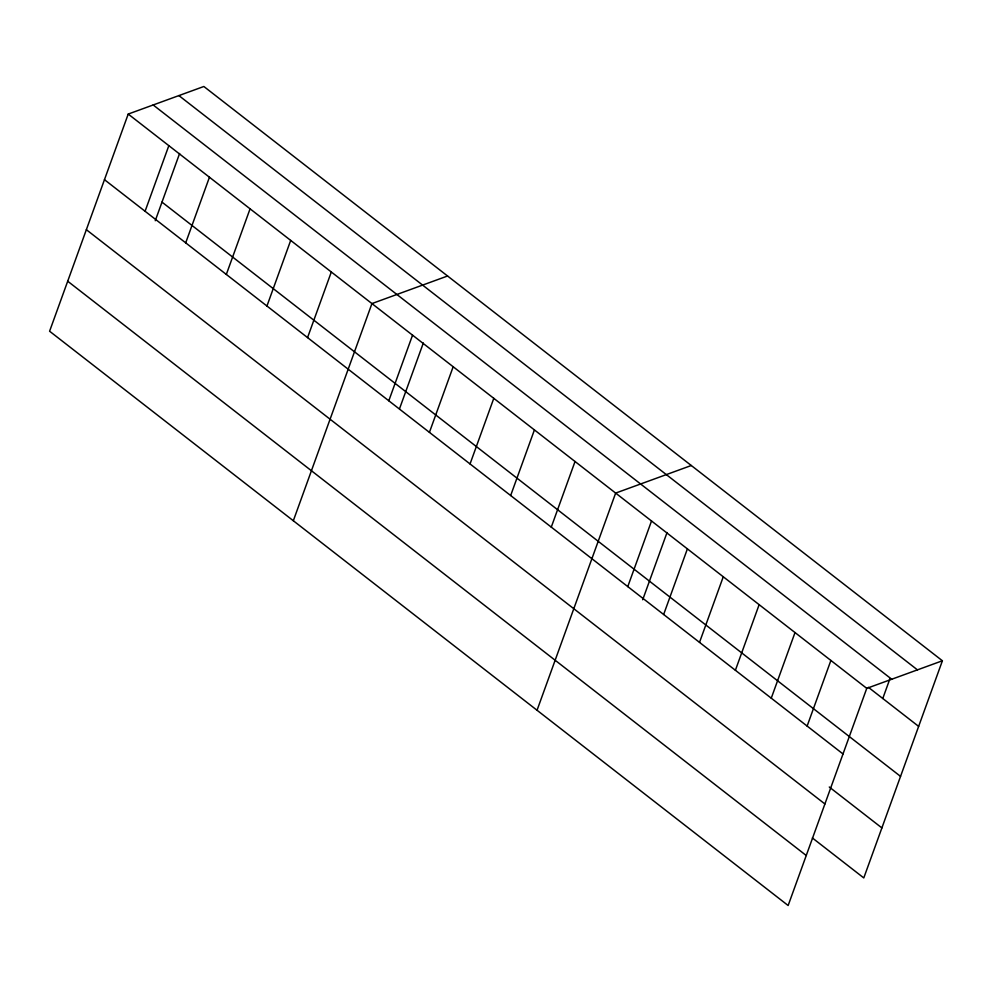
<?xml version="1.0" encoding="UTF-8"?>
<svg xmlns="http://www.w3.org/2000/svg" width="992" height="992" viewBox="0 0 992 992"><rect width="100%" height="100%" fill="white"/><g stroke="black" fill="none" stroke-linecap="round" stroke-linejoin="round"><path stroke-width="1.49" d="M128.216 114.068L49.6 331.229L788.144 905.51L866.76 688.349L942.4 660.771L203.856 86.49L128.216 114.068L866.76 688.349M145.08 211.271L168.838 145.65M155.26 220.72L179.602 153.5M185.702 242.854L209.448 177.233M226.325 274.437L250.071 208.816M266.947 306.02L290.693 240.411M307.557 337.602L331.316 271.994M293.322 520.75L371.938 303.577L447.578 275.999M388.802 400.78L412.548 335.16M399.503 408.803L423.324 343.009M429.424 432.363L453.17 366.742M470.047 463.946L493.793 398.338M510.657 495.529L534.415 429.92M551.279 527.124L575.038 461.503M537.044 710.26L615.648 493.086L691.3 465.508M627.775 586.594L651.521 520.986M642.704 599.751L667.046 532.518M663.648 614.494L687.394 548.874M699.521 642.382L723.267 576.774M735.394 670.282L759.14 604.661M771.268 698.17L795.014 632.561M807.128 726.07L830.887 660.449M882.781 698.492L890.01 678.516M942.4 660.771L863.784 877.932L812.374 837.955M178.895 95.592L917.439 669.86M153.177 104.966L891.721 679.247M868.422 687.332L918.642 726.38M161.994 202.12L900.538 776.389M104.458 179.676L843.002 753.957M829.275 787.016L881.888 827.923M86.354 229.698L824.898 803.966M67.704 281.22L806.248 855.501"/></g></svg>
